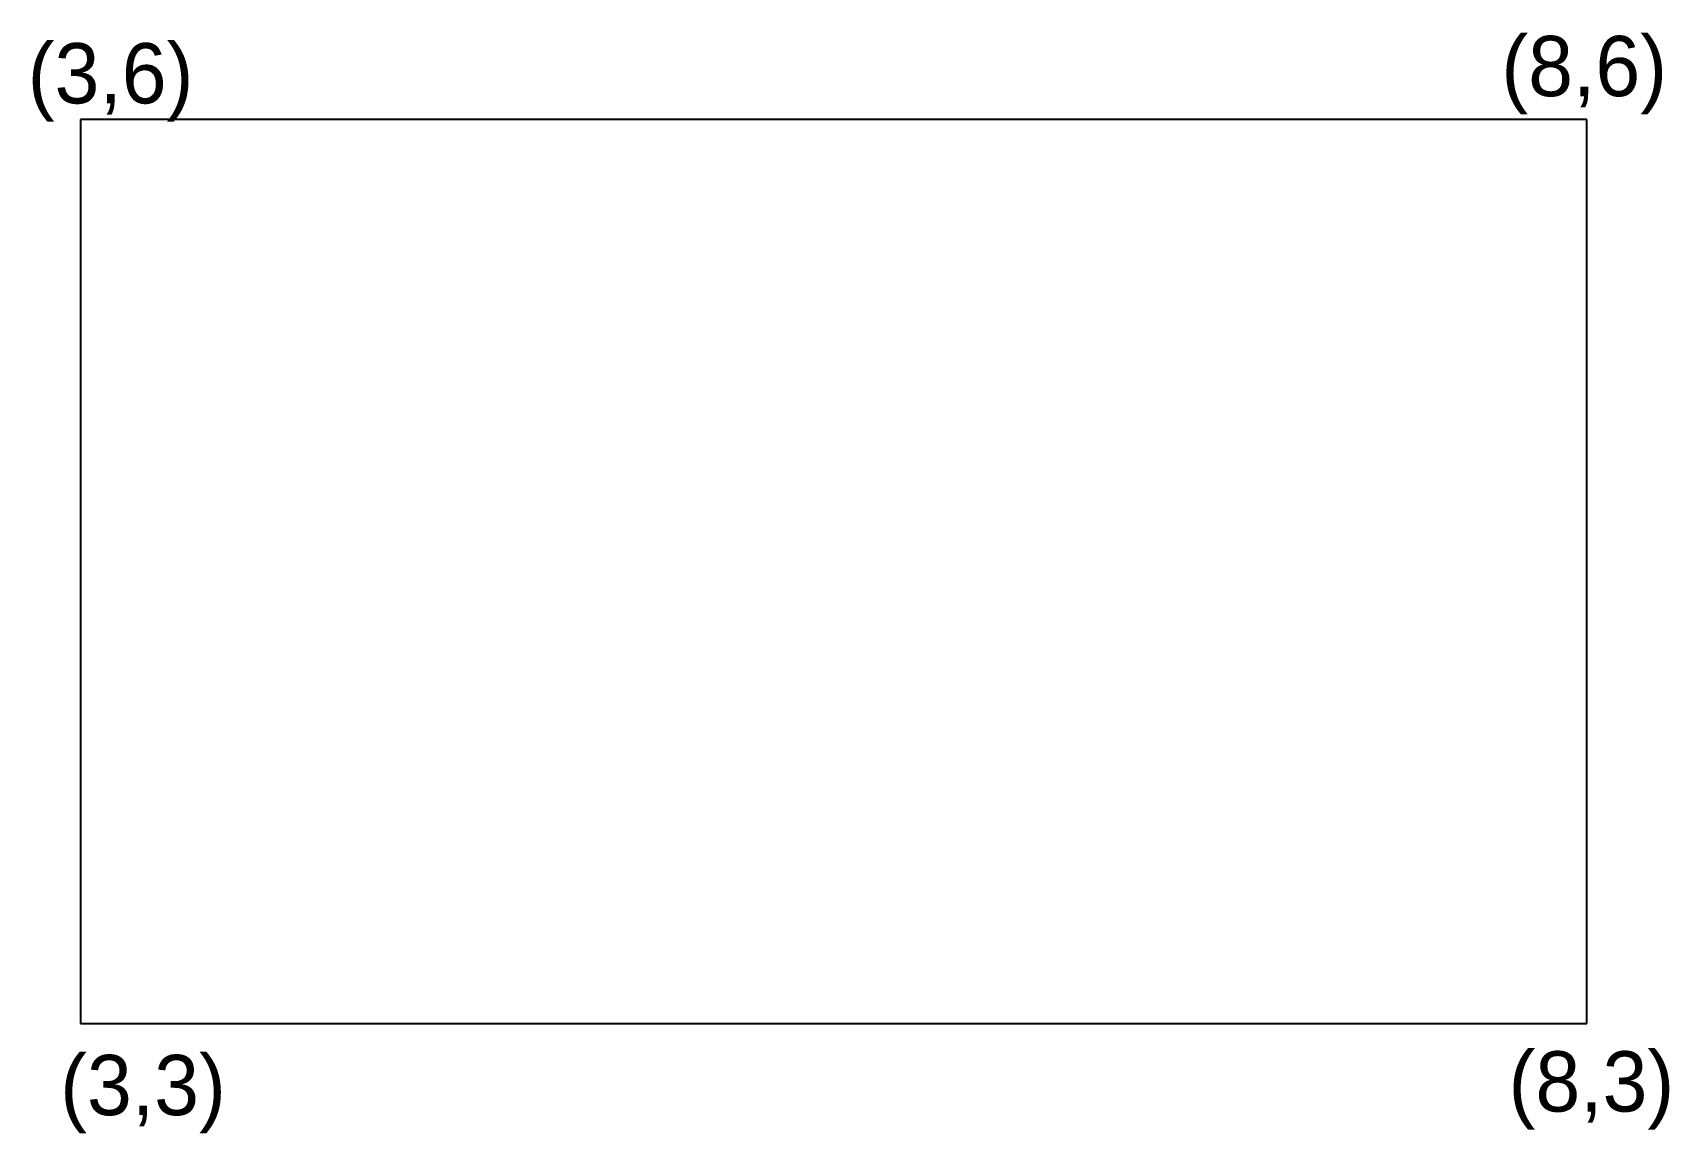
# Model space of a CAD drawing. Header units: inches. Extents: x 2.84 to 8.27, y 2.64 to 6.29.
import ezdxf

# ---------------------------------------------------------------- set-up
doc = ezdxf.new("R2010")
doc.units = ezdxf.units.IN
doc.header["$MEASUREMENT"] = 0

msp = doc.modelspace()

# ---------------------------------------------------------------- linework, layer by layer
for p, q in [((8, 6), (3, 6)), ((3, 6), (3, 3)), ((8, 3), (8, 6)), ((3, 3), (8, 3))]:
    msp.add_line(p, q)

# ---------------------------------------------------------------- texts
for s, p in [('(3,6)', (2.8253, 6.0537)), ('(8,6)', (7.7159, 6.0776)), ('(3,3)', (2.9329, 2.6953)), ('(8,3)', (7.7398, 2.7073))]:
    msp.add_text(s, height=0.2).set_placement(p)

doc.saveas('drawing.dxf')
